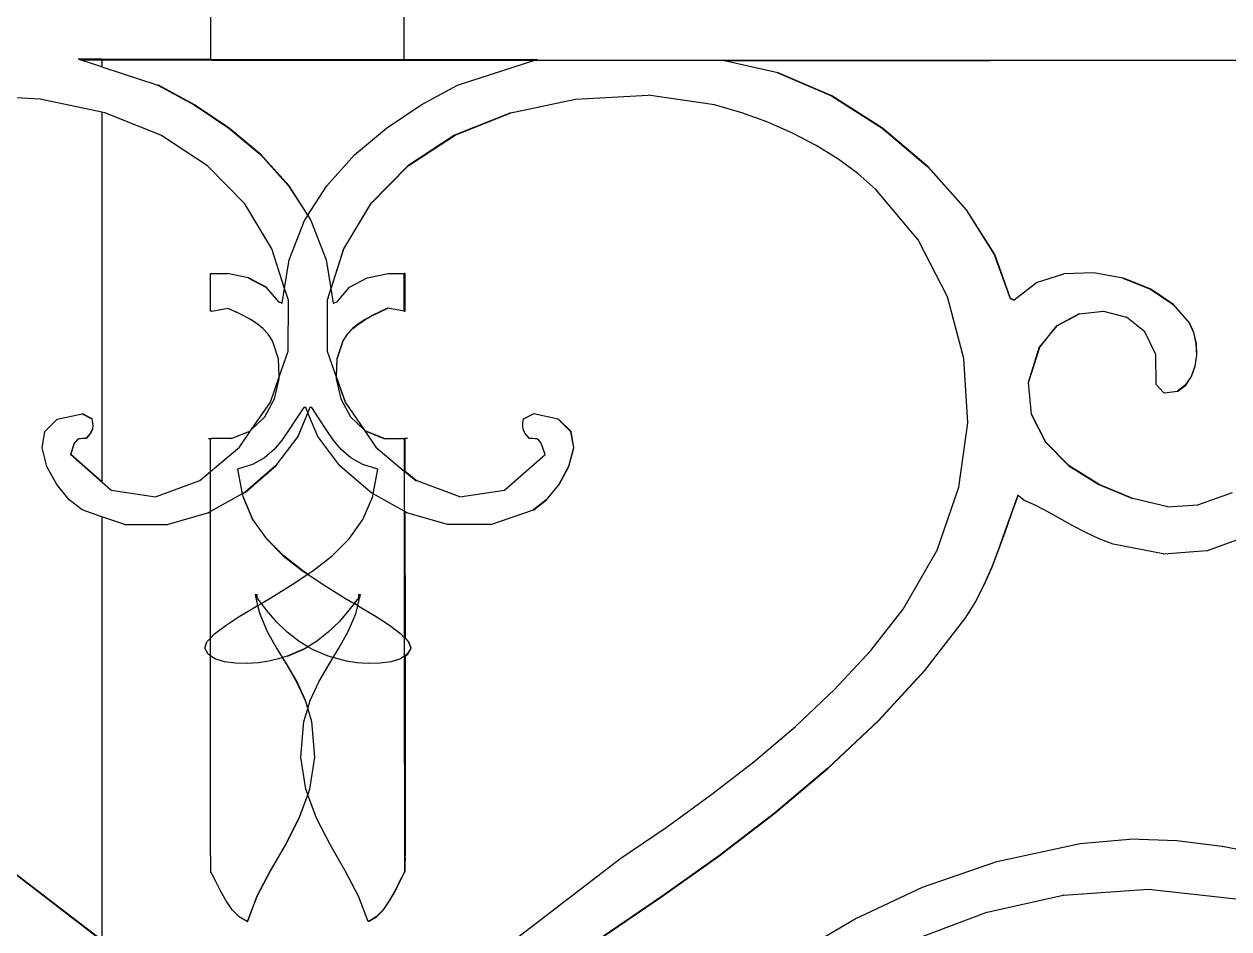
# Model space of a CAD drawing. Header units: inches. Extents: x -343 to 13887, y -13069 to -746.
# Drawn here: x 3470.52 to 3485.87, y -9101.17 to -9089.64 of the extents above; entities that cross this region are included whole.
import ezdxf

# ---------------------------------------------------------------- set-up
doc = ezdxf.new("R2010")
doc.units = ezdxf.units.IN
doc.header["$LTSCALE"] = 17
doc.header["$MEASUREMENT"] = 0
doc.layers.add('OUTLINE', color=1, linetype='Continuous', lineweight=25)

# ---------------------------------------------------------------- blocks, each defined once
blk = doc.blocks.new('fddd')
for p, q in [((-426.08, -3264.215), (-426.08, -3265.049)), ((-423.612, -3265.049), (-423.612, -3264.215)), ((-427.761, -3265.045), (-427.766, -3265.045)), ((-427.734, -3265.055), (-427.761, -3265.045)), ((-427.464, -3265.045), (-427.761, -3265.045)), ((-427.729, -3265.055), (-427.734, -3265.055)), ((-427.464, -3265.142), (-427.729, -3265.055)), ((-427.464, -3265.055), (-427.729, -3265.055)), ((-427.464, -3265.045), (-427.464, -3265.055)), ((-426.08, -3265.049), (-427.464, -3265.045)), ((-427.464, -3265.055), (-427.464, -3265.142)), ((-426.08, -3265.055), (-427.464, -3265.055)), ((-426.08, -3265.049), (-426.08, -3265.055)), ((-424.839, -3265.052), (-426.08, -3265.049)), ((-426.065, -3265.055), (-426.08, -3265.055)), ((-426.065, -3265.055), (-424.839, -3265.052)), ((-426.065, -3265.055), (-423.612, -3265.055)), ((-423.612, -3265.049), (-424.839, -3265.052)), ((-423.612, -3265.055), (-424.839, -3265.052)), ((-423.612, -3265.049), (-423.598, -3265.049)), ((-423.612, -3265.055), (-423.612, -3265.049)), ((-423.612, -3265.055), (-423.598, -3265.055)), ((-423.598, -3265.049), (-421.917, -3265.045)), ((-423.598, -3265.049), (-423.598, -3265.055)), ((-423.598, -3265.055), (-421.949, -3265.055)), ((-422.933, -3265.376), (-421.949, -3265.055)), ((-421.949, -3265.055), (-421.917, -3265.045)), ((-421.949, -3265.055), (-409.847, -3265.055)), ((-419.531, -3265.065), (-419.536, -3265.065)), ((-419.531, -3265.065), (-409.847, -3265.055)), ((-418.85, -3265.217), (-419.531, -3265.065)), ((-427.464, -3265.142), (-426.749, -3265.376)), ((-418.85, -3265.217), (-418.846, -3265.217)), ((-418.85, -3265.217), (-418.168, -3265.513)), ((-418.163, -3265.513), (-418.846, -3265.217)), ((-426.749, -3265.376), (-426.288, -3265.627)), ((-426.744, -3265.376), (-426.749, -3265.376)), ((-426.283, -3265.627), (-426.744, -3265.376)), ((-423.394, -3265.627), (-422.933, -3265.376)), ((-428.251, -3265.555), (-429.179, -3265.501)), ((-427.464, -3265.721), (-428.251, -3265.555)), ((-422.251, -3265.729), (-421.431, -3265.555)), ((-421.427, -3265.555), (-421.431, -3265.555)), ((-421.427, -3265.555), (-420.503, -3265.501)), ((-419.66, -3265.625), (-420.503, -3265.501)), ((-418.168, -3265.513), (-418.163, -3265.513)), ((-418.168, -3265.513), (-417.521, -3265.924)), ((-417.516, -3265.924), (-418.163, -3265.513)), ((-427.464, -3265.721), (-427.464, -3270.432)), ((-427.427, -3265.729), (-427.464, -3265.721)), ((-426.714, -3266.014), (-427.427, -3265.729)), ((-426.288, -3265.627), (-425.845, -3265.922)), ((-426.283, -3265.627), (-426.288, -3265.627)), ((-425.84, -3265.922), (-426.283, -3265.627)), ((-423.837, -3265.922), (-423.394, -3265.627)), ((-422.255, -3265.729), (-422.969, -3266.014)), ((-422.964, -3266.014), (-422.251, -3265.729)), ((-422.255, -3265.729), (-422.251, -3265.729)), ((-419.311, -3265.727), (-419.66, -3265.625)), ((-418.978, -3265.847), (-419.311, -3265.727)), ((-418.662, -3265.986), (-418.978, -3265.847)), ((-426.117, -3266.404), (-426.714, -3266.014)), ((-425.845, -3265.922), (-425.438, -3266.265)), ((-425.84, -3265.922), (-425.845, -3265.922)), ((-425.433, -3266.265), (-425.84, -3265.922)), ((-424.245, -3266.265), (-423.837, -3265.922)), ((-422.969, -3266.014), (-423.566, -3266.404)), ((-423.561, -3266.404), (-422.964, -3266.014)), ((-422.969, -3266.014), (-422.964, -3266.014)), ((-418.364, -3266.143), (-418.662, -3265.986)), ((-417.521, -3265.924), (-417.516, -3265.924)), ((-417.521, -3265.924), (-416.938, -3266.417)), ((-416.934, -3266.417), (-417.516, -3265.924)), ((-418.088, -3266.315), (-418.364, -3266.143)), ((-425.438, -3266.265), (-425.084, -3266.657)), ((-425.433, -3266.265), (-425.438, -3266.265)), ((-425.079, -3266.657), (-425.433, -3266.265)), ((-424.599, -3266.657), (-424.245, -3266.265)), ((-417.833, -3266.502), (-418.088, -3266.315)), ((-425.642, -3266.889), (-426.117, -3266.404)), ((-423.566, -3266.404), (-424.04, -3266.889)), ((-424.035, -3266.889), (-423.561, -3266.404)), ((-423.566, -3266.404), (-423.561, -3266.404)), ((-416.938, -3266.417), (-416.452, -3266.964)), ((-416.938, -3266.417), (-416.934, -3266.417)), ((-416.447, -3266.964), (-416.934, -3266.417)), ((-417.602, -3266.704), (-417.833, -3266.502)), ((-425.079, -3266.657), (-425.084, -3266.657)), ((-425.084, -3266.657), (-424.841, -3267.037)), ((-424.839, -3267.033), (-425.079, -3266.657)), ((-424.839, -3267.033), (-424.599, -3266.657)), ((-417.064, -3267.346), (-417.602, -3266.704)), ((-425.297, -3267.461), (-425.642, -3266.889)), ((-424.04, -3266.889), (-424.385, -3267.461)), ((-424.38, -3267.461), (-424.035, -3266.889)), ((-424.04, -3266.889), (-424.035, -3266.889)), ((-425.077, -3267.6), (-424.882, -3267.101)), ((-424.882, -3267.101), (-424.841, -3267.037)), ((-424.841, -3267.037), (-424.839, -3267.033)), ((-424.841, -3267.037), (-424.8, -3267.101)), ((-424.8, -3267.101), (-424.606, -3267.6)), ((-416.452, -3266.964), (-416.093, -3267.533)), ((-416.452, -3266.964), (-416.447, -3266.964)), ((-416.088, -3267.533), (-416.447, -3266.964)), ((-416.69, -3268.073), (-417.064, -3267.346)), ((-425.135, -3267.967), (-425.297, -3267.461)), ((-424.385, -3267.461), (-424.544, -3267.957)), ((-424.543, -3267.967), (-424.38, -3267.461)), ((-424.385, -3267.461), (-424.38, -3267.461)), ((-416.093, -3267.533), (-416.088, -3267.533)), ((-416.093, -3267.533), (-415.891, -3268.093)), ((-415.886, -3268.093), (-416.088, -3267.533)), ((-425.135, -3267.967), (-425.077, -3267.6)), ((-424.606, -3267.6), (-424.547, -3267.967)), ((-426.08, -3267.774), (-426.065, -3267.774)), ((-426.08, -3268.257), (-426.08, -3267.774)), ((-426.065, -3267.774), (-425.867, -3267.777)), ((-425.867, -3267.777), (-425.862, -3267.777)), ((-425.599, -3267.832), (-425.862, -3267.777)), ((-425.599, -3267.832), (-425.595, -3267.832)), ((-425.599, -3267.832), (-425.375, -3267.949)), ((-425.37, -3267.949), (-425.595, -3267.832)), ((-424.308, -3267.949), (-424.083, -3267.832)), ((-424.083, -3267.832), (-423.815, -3267.777)), ((-423.815, -3267.777), (-423.613, -3267.774)), ((-423.598, -3267.774), (-423.613, -3267.774)), ((-423.612, -3268.255), (-423.613, -3267.774)), ((-423.598, -3268.257), (-423.598, -3267.774)), ((-415.554, -3267.891), (-415.208, -3267.78)), ((-414.826, -3267.767), (-415.208, -3267.78)), ((-414.453, -3267.837), (-414.826, -3267.767)), ((-414.453, -3267.837), (-414.448, -3267.837)), ((-414.453, -3267.837), (-414.104, -3267.976)), ((-414.099, -3267.976), (-414.448, -3267.837)), ((-425.375, -3267.949), (-425.37, -3267.949)), ((-425.375, -3267.949), (-425.215, -3268.135)), ((-425.21, -3268.135), (-425.37, -3267.949)), ((-425.165, -3268.154), (-425.135, -3267.967)), ((-425.088, -3268.114), (-425.135, -3267.967)), ((-424.547, -3267.967), (-424.595, -3268.114)), ((-424.544, -3267.957), (-424.547, -3267.967)), ((-424.547, -3267.967), (-424.517, -3268.155)), ((-424.543, -3267.967), (-424.544, -3267.957)), ((-424.513, -3268.154), (-424.543, -3267.967)), ((-424.468, -3268.135), (-424.308, -3267.949)), ((-415.84, -3268.113), (-415.554, -3267.891)), ((-414.104, -3267.976), (-414.099, -3267.976)), ((-414.104, -3267.976), (-413.813, -3268.17)), ((-413.808, -3268.17), (-414.099, -3267.976)), ((-425.215, -3268.135), (-425.21, -3268.135)), ((-425.215, -3268.135), (-425.165, -3268.155)), ((-425.165, -3268.154), (-425.21, -3268.135)), ((-425.165, -3268.155), (-425.165, -3268.154)), ((-425.09, -3268.765), (-425.088, -3268.114)), ((-424.595, -3268.114), (-424.592, -3268.765)), ((-424.517, -3268.155), (-424.513, -3268.154)), ((-424.513, -3268.154), (-424.468, -3268.135)), ((-416.48, -3268.859), (-416.69, -3268.073)), ((-415.891, -3268.093), (-415.841, -3268.114)), ((-415.891, -3268.093), (-415.886, -3268.093)), ((-415.84, -3268.113), (-415.886, -3268.093)), ((-415.841, -3268.114), (-415.84, -3268.113)), ((-413.813, -3268.17), (-413.808, -3268.17)), ((-413.813, -3268.17), (-413.609, -3268.404)), ((-413.605, -3268.404), (-413.808, -3268.17)), ((-426.065, -3268.255), (-426.08, -3268.257)), ((-426.065, -3268.255), (-425.859, -3268.218)), ((-425.859, -3268.218), (-425.759, -3268.265)), ((-425.662, -3268.312), (-425.759, -3268.265)), ((-425.571, -3268.362), (-425.662, -3268.312)), ((-424.02, -3268.312), (-424.111, -3268.362)), ((-424.107, -3268.362), (-424.016, -3268.312)), ((-423.924, -3268.265), (-424.02, -3268.312)), ((-424.016, -3268.312), (-424.02, -3268.312)), ((-424.016, -3268.312), (-423.919, -3268.265)), ((-423.823, -3268.218), (-423.924, -3268.265)), ((-423.919, -3268.265), (-423.924, -3268.265)), ((-423.919, -3268.265), (-423.82, -3268.218)), ((-423.82, -3268.218), (-423.823, -3268.218)), ((-423.612, -3268.255), (-423.82, -3268.218)), ((-423.612, -3268.255), (-423.598, -3268.257)), ((-415.013, -3268.289), (-415.298, -3268.441)), ((-415.294, -3268.441), (-415.008, -3268.289)), ((-415.013, -3268.289), (-415.008, -3268.289)), ((-415.008, -3268.289), (-414.703, -3268.254)), ((-414.703, -3268.254), (-414.41, -3268.332)), ((-414.173, -3268.518), (-414.41, -3268.332)), ((-425.487, -3268.416), (-425.571, -3268.362)), ((-425.411, -3268.477), (-425.487, -3268.416)), ((-425.344, -3268.549), (-425.411, -3268.477)), ((-424.272, -3268.477), (-424.338, -3268.549)), ((-424.333, -3268.549), (-424.267, -3268.477)), ((-424.196, -3268.416), (-424.272, -3268.477)), ((-424.267, -3268.477), (-424.272, -3268.477)), ((-424.267, -3268.477), (-424.191, -3268.416)), ((-424.111, -3268.362), (-424.196, -3268.416)), ((-424.191, -3268.416), (-424.196, -3268.416)), ((-424.191, -3268.416), (-424.107, -3268.362)), ((-424.107, -3268.362), (-424.111, -3268.362)), ((-415.298, -3268.441), (-415.519, -3268.715)), ((-415.514, -3268.715), (-415.294, -3268.441)), ((-415.298, -3268.441), (-415.294, -3268.441)), ((-413.609, -3268.404), (-413.605, -3268.404)), ((-413.609, -3268.404), (-413.553, -3268.529)), ((-413.549, -3268.529), (-413.605, -3268.404)), ((-425.289, -3268.632), (-425.344, -3268.549)), ((-425.212, -3268.862), (-425.289, -3268.632)), ((-424.393, -3268.632), (-424.471, -3268.862)), ((-424.466, -3268.862), (-424.389, -3268.632)), ((-424.338, -3268.549), (-424.393, -3268.632)), ((-424.389, -3268.632), (-424.393, -3268.632)), ((-424.389, -3268.632), (-424.333, -3268.549)), ((-424.333, -3268.549), (-424.338, -3268.549)), ((-414.033, -3268.806), (-414.173, -3268.518)), ((-413.553, -3268.529), (-413.549, -3268.529)), ((-413.553, -3268.529), (-413.523, -3268.669)), ((-413.518, -3268.669), (-413.549, -3268.529)), ((-425.205, -3269.094), (-425.09, -3268.765)), ((-424.592, -3268.765), (-424.477, -3269.094)), ((-415.519, -3268.715), (-415.661, -3269.164)), ((-415.657, -3269.164), (-415.514, -3268.715)), ((-415.519, -3268.715), (-415.514, -3268.715)), ((-413.523, -3268.669), (-413.518, -3268.669)), ((-413.523, -3268.669), (-413.518, -3268.815)), ((-413.513, -3268.815), (-413.518, -3268.669)), ((-425.205, -3269.094), (-425.212, -3268.862)), ((-424.471, -3268.862), (-424.477, -3269.081)), ((-424.473, -3269.094), (-424.466, -3268.862)), ((-424.466, -3268.862), (-424.471, -3268.862)), ((-416.432, -3269.678), (-416.48, -3268.859)), ((-414.031, -3269.192), (-414.033, -3268.806)), ((-413.518, -3268.815), (-413.539, -3268.957)), ((-413.534, -3268.957), (-413.513, -3268.815)), ((-413.518, -3268.815), (-413.513, -3268.815)), ((-425.316, -3269.414), (-425.205, -3269.094)), ((-425.204, -3269.117), (-425.205, -3269.094)), ((-424.477, -3269.094), (-424.478, -3269.117)), ((-424.473, -3269.094), (-424.477, -3269.081)), ((-424.477, -3269.081), (-424.477, -3269.094)), ((-424.477, -3269.094), (-424.473, -3269.107)), ((-424.361, -3269.414), (-424.473, -3269.094)), ((-424.473, -3269.107), (-424.473, -3269.094)), ((-424.473, -3269.107), (-424.366, -3269.414)), ((-413.586, -3269.088), (-413.659, -3269.197)), ((-413.654, -3269.197), (-413.581, -3269.088)), ((-413.539, -3268.957), (-413.586, -3269.088)), ((-413.586, -3269.088), (-413.581, -3269.088)), ((-413.581, -3269.088), (-413.534, -3268.957)), ((-413.539, -3268.957), (-413.534, -3268.957)), ((-425.264, -3269.372), (-425.204, -3269.117)), ((-424.478, -3269.117), (-424.419, -3269.372)), ((-415.661, -3269.164), (-415.625, -3269.569)), ((-415.661, -3269.164), (-415.657, -3269.164)), ((-415.62, -3269.569), (-415.657, -3269.164)), ((-413.932, -3269.296), (-414.031, -3269.192)), ((-413.659, -3269.197), (-413.758, -3269.275)), ((-413.753, -3269.275), (-413.654, -3269.197)), ((-413.659, -3269.197), (-413.654, -3269.197)), ((-425.56, -3269.77), (-425.316, -3269.414)), ((-425.386, -3269.602), (-425.264, -3269.372)), ((-424.419, -3269.372), (-424.296, -3269.602)), ((-424.366, -3269.414), (-424.361, -3269.414)), ((-424.366, -3269.414), (-424.131, -3269.756)), ((-424.117, -3269.77), (-424.361, -3269.414)), ((-413.932, -3269.296), (-413.927, -3269.296)), ((-413.927, -3269.296), (-413.758, -3269.275)), ((-413.758, -3269.275), (-413.753, -3269.275)), ((-428.032, -3269.634), (-427.716, -3269.566)), ((-427.715, -3269.566), (-427.716, -3269.566)), ((-427.711, -3269.566), (-427.715, -3269.566)), ((-427.715, -3269.566), (-427.592, -3269.628)), ((-427.588, -3269.628), (-427.711, -3269.566)), ((-424.892, -3269.483), (-424.987, -3269.626)), ((-424.841, -3269.546), (-424.968, -3269.853)), ((-424.963, -3269.853), (-424.839, -3269.552)), ((-424.867, -3269.483), (-424.892, -3269.483)), ((-424.841, -3269.546), (-424.867, -3269.483)), ((-424.815, -3269.483), (-424.841, -3269.546)), ((-424.839, -3269.552), (-424.841, -3269.546)), ((-424.714, -3269.853), (-424.839, -3269.552)), ((-424.79, -3269.483), (-424.815, -3269.483)), ((-424.695, -3269.626), (-424.79, -3269.483)), ((-422.09, -3269.628), (-421.966, -3269.566)), ((-421.966, -3269.566), (-421.963, -3269.566)), ((-421.961, -3269.566), (-421.963, -3269.566)), ((-421.651, -3269.634), (-421.961, -3269.566)), ((-415.625, -3269.569), (-415.62, -3269.569)), ((-415.625, -3269.569), (-415.441, -3269.925)), ((-415.436, -3269.925), (-415.62, -3269.569)), ((-428.192, -3269.789), (-428.032, -3269.634)), ((-427.588, -3269.628), (-427.592, -3269.628)), ((-427.592, -3269.628), (-427.582, -3269.68)), ((-427.578, -3269.68), (-427.588, -3269.628)), ((-427.58, -3269.721), (-427.584, -3269.755)), ((-427.578, -3269.68), (-427.582, -3269.68)), ((-427.582, -3269.68), (-427.58, -3269.721)), ((-427.58, -3269.755), (-427.575, -3269.721)), ((-427.575, -3269.721), (-427.58, -3269.721)), ((-427.575, -3269.721), (-427.578, -3269.68)), ((-425.56, -3269.77), (-425.386, -3269.602)), ((-424.987, -3269.626), (-425.076, -3269.765)), ((-424.607, -3269.765), (-424.695, -3269.626)), ((-424.296, -3269.602), (-424.122, -3269.77)), ((-422.102, -3269.721), (-422.1, -3269.68)), ((-422.098, -3269.755), (-422.102, -3269.721)), ((-422.1, -3269.68), (-422.09, -3269.628)), ((-421.651, -3269.634), (-421.491, -3269.789)), ((-421.651, -3269.634), (-421.646, -3269.634)), ((-421.486, -3269.789), (-421.646, -3269.634)), ((-416.546, -3270.501), (-416.432, -3269.678)), ((-428.226, -3269.999), (-428.192, -3269.789)), ((-427.667, -3269.877), (-427.706, -3269.88)), ((-427.637, -3269.843), (-427.667, -3269.877)), ((-427.662, -3269.877), (-427.667, -3269.877)), ((-427.662, -3269.877), (-427.632, -3269.843)), ((-427.613, -3269.813), (-427.637, -3269.843)), ((-427.632, -3269.843), (-427.637, -3269.843)), ((-427.632, -3269.843), (-427.609, -3269.813)), ((-427.596, -3269.785), (-427.613, -3269.813)), ((-427.609, -3269.813), (-427.613, -3269.813)), ((-427.609, -3269.813), (-427.591, -3269.785)), ((-427.584, -3269.755), (-427.596, -3269.785)), ((-427.591, -3269.785), (-427.596, -3269.785)), ((-427.591, -3269.785), (-427.58, -3269.755)), ((-427.58, -3269.755), (-427.584, -3269.755)), ((-426.107, -3269.877), (-426.102, -3269.877)), ((-426.102, -3269.877), (-426.08, -3269.877)), ((-426.08, -3269.877), (-426.065, -3269.877)), ((-426.08, -3270.301), (-426.08, -3269.877)), ((-425.811, -3269.88), (-426.065, -3269.877)), ((-425.811, -3269.88), (-425.57, -3269.78)), ((-425.71, -3269.989), (-425.56, -3269.77)), ((-425.57, -3269.78), (-425.56, -3269.77)), ((-424.968, -3269.853), (-425.252, -3270.226)), ((-425.247, -3270.226), (-424.963, -3269.853)), ((-425.076, -3269.765), (-425.167, -3269.897)), ((-424.963, -3269.853), (-424.968, -3269.853)), ((-424.431, -3270.226), (-424.714, -3269.853)), ((-424.516, -3269.897), (-424.607, -3269.765)), ((-424.117, -3269.77), (-424.131, -3269.756)), ((-424.131, -3269.756), (-424.122, -3269.77)), ((-424.122, -3269.77), (-424.112, -3269.78)), ((-424.122, -3269.77), (-423.972, -3269.989)), ((-424.108, -3269.78), (-424.117, -3269.77)), ((-424.112, -3269.78), (-424.117, -3269.77)), ((-424.11, -3269.78), (-424.112, -3269.78)), ((-424.108, -3269.78), (-424.11, -3269.78)), ((-424.11, -3269.78), (-423.871, -3269.88)), ((-423.866, -3269.88), (-424.108, -3269.78)), ((-423.866, -3269.88), (-423.612, -3269.877)), ((-423.598, -3269.877), (-423.612, -3269.877)), ((-423.612, -3269.877), (-423.612, -3270.288)), ((-423.575, -3269.877), (-423.598, -3269.877)), ((-423.598, -3270.301), (-423.598, -3269.877)), ((-423.57, -3269.877), (-423.575, -3269.877)), ((-422.087, -3269.785), (-422.098, -3269.755)), ((-422.069, -3269.813), (-422.087, -3269.785)), ((-422.045, -3269.843), (-422.069, -3269.813)), ((-422.016, -3269.877), (-422.045, -3269.843)), ((-421.971, -3269.88), (-422.016, -3269.877)), ((-421.491, -3269.789), (-421.456, -3269.999)), ((-421.491, -3269.789), (-421.486, -3269.789)), ((-421.451, -3269.999), (-421.486, -3269.789)), ((-428.166, -3270.235), (-428.226, -3269.999)), ((-427.815, -3269.939), (-427.865, -3270.084)), ((-427.86, -3270.084), (-427.811, -3269.939)), ((-427.797, -3269.915), (-427.815, -3269.939)), ((-427.811, -3269.939), (-427.815, -3269.939)), ((-427.811, -3269.939), (-427.792, -3269.915)), ((-427.784, -3269.9), (-427.797, -3269.915)), ((-427.792, -3269.915), (-427.797, -3269.915)), ((-427.792, -3269.915), (-427.78, -3269.9)), ((-427.774, -3269.89), (-427.784, -3269.9)), ((-427.78, -3269.9), (-427.784, -3269.9)), ((-427.78, -3269.9), (-427.769, -3269.89)), ((-427.769, -3269.89), (-427.774, -3269.89)), ((-427.76, -3269.885), (-427.769, -3269.89)), ((-427.756, -3269.885), (-427.76, -3269.885)), ((-427.741, -3269.882), (-427.756, -3269.885)), ((-427.736, -3269.882), (-427.741, -3269.882)), ((-427.711, -3269.88), (-427.736, -3269.882)), ((-427.706, -3269.88), (-427.711, -3269.88)), ((-426.08, -3270.301), (-425.71, -3269.989)), ((-425.269, -3270.018), (-425.392, -3270.123)), ((-425.167, -3269.897), (-425.269, -3270.018)), ((-424.413, -3270.018), (-424.516, -3269.897)), ((-424.29, -3270.123), (-424.413, -3270.018)), ((-423.972, -3269.989), (-423.612, -3270.293)), ((-423.871, -3269.88), (-423.866, -3269.88)), ((-421.941, -3269.882), (-421.971, -3269.88)), ((-421.922, -3269.885), (-421.941, -3269.882)), ((-421.909, -3269.89), (-421.922, -3269.885)), ((-421.898, -3269.9), (-421.909, -3269.89)), ((-421.885, -3269.915), (-421.898, -3269.9)), ((-421.867, -3269.939), (-421.885, -3269.915)), ((-421.817, -3270.084), (-421.867, -3269.939)), ((-421.456, -3269.999), (-421.517, -3270.235)), ((-421.512, -3270.235), (-421.451, -3269.999)), ((-421.456, -3269.999), (-421.451, -3269.999)), ((-415.441, -3269.925), (-415.143, -3270.226)), ((-415.441, -3269.925), (-415.436, -3269.925)), ((-415.138, -3270.226), (-415.436, -3269.925)), ((-427.865, -3270.084), (-427.349, -3270.537)), ((-427.86, -3270.084), (-427.865, -3270.084)), ((-427.464, -3270.432), (-427.86, -3270.084)), ((-425.392, -3270.123), (-425.545, -3270.208)), ((-424.138, -3270.208), (-424.29, -3270.123)), ((-422.333, -3270.537), (-421.817, -3270.084)), ((-428.04, -3270.466), (-428.166, -3270.235)), ((-426.217, -3270.416), (-426.08, -3270.301)), ((-426.08, -3270.811), (-426.08, -3270.301)), ((-425.545, -3270.208), (-425.735, -3270.271)), ((-425.735, -3270.271), (-425.676, -3270.583)), ((-425.252, -3270.226), (-425.639, -3270.563)), ((-425.635, -3270.563), (-425.247, -3270.226)), ((-425.247, -3270.226), (-425.252, -3270.226)), ((-424.043, -3270.563), (-424.431, -3270.226)), ((-423.947, -3270.271), (-424.138, -3270.208)), ((-424.006, -3270.583), (-423.947, -3270.271)), ((-423.598, -3270.301), (-423.612, -3270.288)), ((-423.612, -3270.288), (-423.612, -3270.293)), ((-423.612, -3270.293), (-423.598, -3270.305)), ((-423.612, -3270.293), (-423.612, -3270.805)), ((-423.461, -3270.416), (-423.598, -3270.301)), ((-423.598, -3270.305), (-423.598, -3270.301)), ((-423.598, -3270.305), (-423.465, -3270.416)), ((-421.517, -3270.235), (-421.642, -3270.466)), ((-421.637, -3270.466), (-421.512, -3270.235)), ((-421.517, -3270.235), (-421.512, -3270.235)), ((-415.143, -3270.226), (-414.762, -3270.467)), ((-415.143, -3270.226), (-415.138, -3270.226)), ((-414.757, -3270.467), (-415.138, -3270.226)), ((-427.881, -3270.66), (-428.04, -3270.466)), ((-427.345, -3270.537), (-427.464, -3270.432)), ((-426.782, -3270.623), (-426.217, -3270.416)), ((-423.465, -3270.416), (-423.461, -3270.416)), ((-422.901, -3270.623), (-423.461, -3270.416)), ((-421.642, -3270.466), (-421.802, -3270.66)), ((-421.797, -3270.66), (-421.637, -3270.466)), ((-421.642, -3270.466), (-421.637, -3270.466)), ((-414.762, -3270.467), (-414.757, -3270.467)), ((-414.762, -3270.467), (-414.331, -3270.643)), ((-414.326, -3270.643), (-414.757, -3270.467)), ((-427.345, -3270.537), (-427.349, -3270.537)), ((-427.345, -3270.537), (-426.782, -3270.623)), ((-425.676, -3270.583), (-426.08, -3270.811)), ((-425.672, -3270.581), (-425.676, -3270.583)), ((-425.676, -3270.586), (-425.671, -3270.583)), ((-425.676, -3270.583), (-425.676, -3270.586)), ((-425.676, -3270.586), (-425.67, -3270.616)), ((-425.639, -3270.563), (-425.672, -3270.581)), ((-425.671, -3270.583), (-425.672, -3270.581)), ((-425.671, -3270.583), (-425.635, -3270.563)), ((-425.665, -3270.616), (-425.671, -3270.583)), ((-425.67, -3270.616), (-425.665, -3270.616)), ((-425.67, -3270.616), (-425.544, -3270.909)), ((-425.539, -3270.909), (-425.665, -3270.616)), ((-425.635, -3270.563), (-425.639, -3270.563)), ((-424.139, -3270.909), (-424.013, -3270.616)), ((-424.006, -3270.583), (-424.043, -3270.563)), ((-424.013, -3270.616), (-424.006, -3270.583)), ((-423.612, -3270.805), (-424.006, -3270.583)), ((-422.901, -3270.623), (-422.333, -3270.537)), ((-416.82, -3271.302), (-416.546, -3270.501)), ((-415.792, -3270.603), (-415.879, -3270.84)), ((-415.874, -3270.84), (-415.788, -3270.606)), ((-415.788, -3270.606), (-415.792, -3270.603)), ((-415.717, -3270.665), (-415.788, -3270.606)), ((-414.331, -3270.643), (-414.326, -3270.643)), ((-413.882, -3270.748), (-414.326, -3270.643)), ((-413.498, -3270.722), (-413.056, -3270.567)), ((-427.716, -3270.789), (-427.881, -3270.66)), ((-427.464, -3270.876), (-427.716, -3270.789)), ((-422.508, -3270.976), (-421.966, -3270.789)), ((-421.802, -3270.66), (-421.966, -3270.789)), ((-421.966, -3270.789), (-421.961, -3270.789)), ((-421.961, -3270.789), (-421.797, -3270.66)), ((-421.802, -3270.66), (-421.797, -3270.66)), ((-415.557, -3270.737), (-415.717, -3270.665)), ((-415.401, -3270.819), (-415.557, -3270.737)), ((-413.882, -3270.748), (-413.498, -3270.722)), ((-427.464, -3270.876), (-427.464, -3276.271)), ((-427.17, -3270.976), (-427.464, -3270.876)), ((-426.106, -3270.825), (-426.62, -3270.976)), ((-426.08, -3270.811), (-426.106, -3270.825)), ((-426.101, -3270.825), (-426.106, -3270.825)), ((-426.101, -3270.825), (-426.08, -3270.813)), ((-426.08, -3270.813), (-426.08, -3270.811)), ((-426.08, -3272.424), (-426.08, -3270.813)), ((-425.544, -3270.909), (-425.368, -3271.158)), ((-425.544, -3270.909), (-425.539, -3270.909)), ((-425.363, -3271.158), (-425.539, -3270.909)), ((-424.315, -3271.158), (-424.139, -3270.909)), ((-423.598, -3270.813), (-423.612, -3270.805)), ((-423.612, -3270.805), (-423.612, -3272.409)), ((-423.597, -3272.424), (-423.598, -3270.813)), ((-423.577, -3270.825), (-423.598, -3270.813)), ((-423.058, -3270.976), (-423.577, -3270.825)), ((-415.879, -3270.84), (-415.961, -3271.074)), ((-415.956, -3271.074), (-415.874, -3270.84)), ((-415.879, -3270.84), (-415.874, -3270.84)), ((-415.09, -3270.993), (-415.401, -3270.819)), ((-427.17, -3270.976), (-426.62, -3270.976)), ((-422.508, -3270.976), (-423.058, -3270.976)), ((-415.961, -3271.074), (-416.043, -3271.303)), ((-416.038, -3271.303), (-415.956, -3271.074)), ((-415.961, -3271.074), (-415.956, -3271.074)), ((-414.928, -3271.078), (-415.09, -3270.993)), ((-414.758, -3271.157), (-414.928, -3271.078)), ((-425.368, -3271.158), (-425.363, -3271.158)), ((-425.368, -3271.158), (-425.152, -3271.373)), ((-425.147, -3271.373), (-425.363, -3271.158)), ((-424.53, -3271.373), (-424.315, -3271.158)), ((-414.577, -3271.225), (-414.758, -3271.157)), ((-413.939, -3271.349), (-414.577, -3271.225)), ((-413.378, -3271.304), (-412.895, -3271.13)), ((-425.152, -3271.373), (-425.147, -3271.373)), ((-425.152, -3271.373), (-424.907, -3271.564)), ((-424.902, -3271.564), (-425.147, -3271.373)), ((-424.775, -3271.564), (-424.53, -3271.373)), ((-417.255, -3272.054), (-416.82, -3271.302)), ((-416.043, -3271.303), (-416.129, -3271.527)), ((-416.125, -3271.527), (-416.038, -3271.303)), ((-416.043, -3271.303), (-416.038, -3271.303)), ((-413.939, -3271.349), (-413.936, -3271.349)), ((-413.936, -3271.349), (-413.934, -3271.349)), ((-413.934, -3271.349), (-413.383, -3271.304)), ((-413.383, -3271.304), (-413.378, -3271.304)), ((-424.907, -3271.564), (-424.902, -3271.564)), ((-424.907, -3271.564), (-424.841, -3271.608)), ((-424.839, -3271.606), (-424.902, -3271.564)), ((-424.839, -3271.606), (-424.775, -3271.564)), ((-416.129, -3271.527), (-416.225, -3271.745)), ((-416.22, -3271.745), (-416.125, -3271.527)), ((-416.129, -3271.527), (-416.125, -3271.527)), ((-425.039, -3271.739), (-424.841, -3271.608)), ((-424.841, -3271.608), (-424.839, -3271.606)), ((-424.841, -3271.608), (-424.643, -3271.739)), ((-425.512, -3271.868), (-425.507, -3271.868)), ((-425.512, -3271.868), (-425.479, -3272.008)), ((-425.475, -3272.005), (-425.507, -3271.868)), ((-425.507, -3271.868), (-425.487, -3271.868)), ((-425.487, -3271.909), (-425.487, -3271.868)), ((-425.311, -3271.909), (-425.039, -3271.739)), ((-424.643, -3271.739), (-424.371, -3271.909)), ((-424.203, -3272.005), (-424.17, -3271.868)), ((-424.195, -3271.868), (-424.195, -3271.909)), ((-424.19, -3271.868), (-424.195, -3271.868)), ((-424.19, -3271.909), (-424.19, -3271.868)), ((-424.19, -3271.868), (-424.17, -3271.868)), ((-416.225, -3271.745), (-416.334, -3271.955)), ((-416.329, -3271.955), (-416.22, -3271.745)), ((-416.225, -3271.745), (-416.22, -3271.745)), ((-425.548, -3272.048), (-425.479, -3272.008)), ((-425.432, -3271.981), (-425.487, -3271.909)), ((-425.479, -3272.008), (-425.475, -3272.005)), ((-425.479, -3272.008), (-425.453, -3272.115)), ((-425.475, -3272.005), (-425.432, -3271.981)), ((-425.432, -3271.981), (-425.405, -3271.965)), ((-425.366, -3272.067), (-425.432, -3271.981)), ((-425.405, -3271.965), (-425.311, -3271.909)), ((-424.371, -3271.909), (-424.277, -3271.965)), ((-424.25, -3271.981), (-424.316, -3272.067)), ((-424.277, -3271.965), (-424.25, -3271.981)), ((-424.248, -3271.979), (-424.25, -3271.981)), ((-424.25, -3271.981), (-424.247, -3271.982)), ((-424.195, -3271.909), (-424.248, -3271.979)), ((-424.245, -3271.981), (-424.248, -3271.979)), ((-424.247, -3271.982), (-424.245, -3271.981)), ((-424.247, -3271.982), (-424.204, -3272.008)), ((-424.245, -3271.981), (-424.19, -3271.909)), ((-424.203, -3272.005), (-424.245, -3271.981)), ((-424.229, -3272.115), (-424.204, -3272.008)), ((-424.204, -3272.008), (-424.203, -3272.005)), ((-424.204, -3272.008), (-424.135, -3272.048)), ((-424.19, -3271.909), (-424.195, -3271.909)), ((-416.334, -3271.955), (-416.461, -3272.158)), ((-416.456, -3272.158), (-416.329, -3271.955)), ((-416.334, -3271.955), (-416.329, -3271.955)), ((-425.882, -3272.259), (-425.715, -3272.149)), ((-425.715, -3272.149), (-425.548, -3272.048)), ((-425.453, -3272.115), (-425.357, -3272.34)), ((-425.24, -3272.214), (-425.366, -3272.067)), ((-424.316, -3272.067), (-424.442, -3272.214)), ((-424.325, -3272.34), (-424.229, -3272.115)), ((-424.135, -3272.048), (-423.968, -3272.149)), ((-423.968, -3272.149), (-423.8, -3272.259)), ((-417.668, -3272.581), (-417.255, -3272.054)), ((-416.461, -3272.158), (-416.984, -3272.837)), ((-416.98, -3272.837), (-416.456, -3272.158)), ((-416.461, -3272.158), (-416.456, -3272.158)), ((-426.027, -3272.369), (-425.882, -3272.259)), ((-425.104, -3272.348), (-425.24, -3272.214)), ((-424.442, -3272.214), (-424.579, -3272.348)), ((-423.8, -3272.259), (-423.656, -3272.369)), ((-426.154, -3272.552), (-426.125, -3272.47)), ((-426.125, -3272.47), (-426.08, -3272.424)), ((-426.08, -3272.424), (-426.027, -3272.369)), ((-426.08, -3272.648), (-426.08, -3272.424)), ((-425.357, -3272.34), (-425.238, -3272.552)), ((-424.952, -3272.467), (-425.104, -3272.348)), ((-424.841, -3272.532), (-424.952, -3272.467)), ((-424.731, -3272.467), (-424.841, -3272.532)), ((-424.579, -3272.348), (-424.731, -3272.467)), ((-424.444, -3272.552), (-424.325, -3272.34)), ((-423.656, -3272.369), (-423.611, -3272.414)), ((-423.597, -3272.424), (-423.612, -3272.409)), ((-423.612, -3272.409), (-423.611, -3272.414)), ((-423.611, -3272.414), (-423.597, -3272.429)), ((-423.611, -3272.414), (-423.611, -3272.654)), ((-423.552, -3272.47), (-423.597, -3272.424)), ((-423.597, -3272.429), (-423.597, -3272.424)), ((-423.597, -3272.429), (-423.557, -3272.47)), ((-423.557, -3272.47), (-423.552, -3272.47)), ((-423.557, -3272.47), (-423.528, -3272.552)), ((-423.524, -3272.552), (-423.552, -3272.47)), ((-426.111, -3272.629), (-426.154, -3272.552)), ((-426.08, -3272.648), (-426.111, -3272.629)), ((-425.238, -3272.552), (-425.164, -3272.672)), ((-424.904, -3272.569), (-425.104, -3272.654)), ((-425.099, -3272.654), (-424.899, -3272.569)), ((-424.841, -3272.532), (-424.904, -3272.569)), ((-424.899, -3272.569), (-424.904, -3272.569)), ((-424.899, -3272.569), (-424.839, -3272.534)), ((-424.839, -3272.534), (-424.841, -3272.532)), ((-424.779, -3272.569), (-424.839, -3272.534)), ((-424.579, -3272.654), (-424.779, -3272.569)), ((-424.518, -3272.67), (-424.444, -3272.552)), ((-423.572, -3272.629), (-423.597, -3272.645)), ((-423.597, -3272.648), (-423.567, -3272.629)), ((-423.528, -3272.552), (-423.572, -3272.629)), ((-423.572, -3272.629), (-423.567, -3272.629)), ((-423.567, -3272.629), (-423.524, -3272.552)), ((-423.528, -3272.552), (-423.524, -3272.552)), ((-418.128, -3273.079), (-417.668, -3272.581)), ((-426.081, -3275.194), (-426.08, -3272.648)), ((-426.023, -3272.685), (-426.08, -3272.648)), ((-425.903, -3272.723), (-426.023, -3272.685)), ((-425.763, -3272.743), (-425.903, -3272.723)), ((-425.613, -3272.747), (-425.763, -3272.743)), ((-425.467, -3272.738), (-425.613, -3272.747)), ((-425.336, -3272.718), (-425.467, -3272.738)), ((-425.164, -3272.672), (-425.336, -3272.718)), ((-425.164, -3272.672), (-425.161, -3272.669)), ((-425.164, -3272.672), (-425.108, -3272.762)), ((-425.104, -3272.654), (-425.161, -3272.669)), ((-425.104, -3272.762), (-425.161, -3272.669)), ((-425.108, -3272.762), (-425.104, -3272.762)), ((-425.108, -3272.762), (-424.982, -3272.98)), ((-425.099, -3272.654), (-425.104, -3272.654)), ((-424.977, -3272.98), (-425.104, -3272.762)), ((-424.7, -3272.98), (-424.574, -3272.762)), ((-424.518, -3272.67), (-424.579, -3272.654)), ((-424.574, -3272.762), (-424.518, -3272.67)), ((-424.347, -3272.718), (-424.518, -3272.67)), ((-424.215, -3272.738), (-424.347, -3272.718)), ((-424.069, -3272.747), (-424.215, -3272.738)), ((-423.92, -3272.743), (-424.069, -3272.747)), ((-423.779, -3272.723), (-423.92, -3272.743)), ((-423.659, -3272.685), (-423.779, -3272.723)), ((-423.611, -3272.654), (-423.659, -3272.685)), ((-423.612, -3272.658), (-423.597, -3272.648)), ((-423.611, -3272.654), (-423.612, -3272.658)), ((-423.612, -3272.658), (-423.61, -3275.389)), ((-423.597, -3272.645), (-423.611, -3272.654)), ((-423.597, -3272.648), (-423.597, -3272.645)), ((-423.596, -3275.194), (-423.597, -3272.648)), ((-416.984, -3272.837), (-417.572, -3273.477)), ((-417.567, -3273.477), (-416.98, -3272.837)), ((-416.984, -3272.837), (-416.98, -3272.837)), ((-424.982, -3272.98), (-424.977, -3272.98)), ((-424.982, -3272.98), (-424.872, -3273.218)), ((-424.868, -3273.218), (-424.977, -3272.98)), ((-424.81, -3273.218), (-424.7, -3272.98)), ((-418.626, -3273.551), (-418.128, -3273.079)), ((-424.872, -3273.218), (-424.868, -3273.218)), ((-424.872, -3273.218), (-424.841, -3273.323)), ((-424.839, -3273.315), (-424.868, -3273.218)), ((-424.839, -3273.315), (-424.81, -3273.218)), ((-424.889, -3273.485), (-424.841, -3273.323)), ((-424.841, -3273.323), (-424.839, -3273.315)), ((-424.841, -3273.323), (-424.793, -3273.485)), ((-424.929, -3273.941), (-424.889, -3273.485)), ((-424.793, -3273.485), (-424.753, -3273.941)), ((-419.155, -3273.999), (-418.626, -3273.551)), ((-417.572, -3273.477), (-418.213, -3274.082)), ((-418.208, -3274.082), (-417.567, -3273.477)), ((-417.572, -3273.477), (-417.567, -3273.477)), ((-424.866, -3274.349), (-424.929, -3273.941)), ((-424.753, -3273.941), (-424.817, -3274.349)), ((-419.707, -3274.426), (-419.155, -3273.999)), ((-418.213, -3274.082), (-418.895, -3274.655)), ((-418.89, -3274.655), (-418.208, -3274.082)), ((-418.213, -3274.082), (-418.208, -3274.082)), ((-424.841, -3274.415), (-424.953, -3274.719)), ((-424.948, -3274.719), (-424.839, -3274.422)), ((-424.841, -3274.415), (-424.866, -3274.349)), ((-424.817, -3274.349), (-424.841, -3274.415)), ((-424.839, -3274.422), (-424.841, -3274.415)), ((-424.73, -3274.719), (-424.839, -3274.422)), ((-420.275, -3274.835), (-419.707, -3274.426)), ((-424.953, -3274.719), (-425.13, -3275.063)), ((-425.126, -3275.063), (-424.948, -3274.719)), ((-424.953, -3274.719), (-424.948, -3274.719)), ((-424.552, -3275.063), (-424.73, -3274.719)), ((-418.895, -3274.655), (-419.607, -3275.2)), ((-419.602, -3275.2), (-418.89, -3274.655)), ((-418.895, -3274.655), (-418.89, -3274.655)), ((-420.85, -3275.227), (-420.275, -3274.835)), ((-425.13, -3275.063), (-425.32, -3275.39)), ((-425.315, -3275.39), (-425.126, -3275.063)), ((-425.13, -3275.063), (-425.126, -3275.063)), ((-424.363, -3275.39), (-424.552, -3275.063)), ((-416.061, -3275.269), (-414.998, -3275.041)), ((-414.998, -3275.041), (-414.371, -3274.987)), ((-414.371, -3274.987), (-414.368, -3274.987)), ((-414.366, -3274.987), (-414.368, -3274.987)), ((-413.769, -3275.006), (-414.366, -3274.987)), ((-413.769, -3275.006), (-413.765, -3275.006)), ((-413.191, -3275.08), (-413.765, -3275.006)), ((-413.191, -3275.08), (-413.186, -3275.08)), ((-412.634, -3275.19), (-413.186, -3275.08)), ((-428.832, -3275.227), (-427.369, -3276.347)), ((-427.464, -3276.271), (-428.827, -3275.227)), ((-426.08, -3275.197), (-426.081, -3275.194)), ((-426.08, -3275.197), (-426.08, -3275.397)), ((-423.598, -3275.217), (-423.61, -3275.389)), ((-423.598, -3275.197), (-423.596, -3275.194)), ((-423.598, -3275.217), (-423.598, -3275.197)), ((-423.598, -3275.397), (-423.598, -3275.217)), ((-422.313, -3276.347), (-420.85, -3275.227)), ((-419.607, -3275.2), (-420.337, -3275.722)), ((-420.332, -3275.722), (-419.602, -3275.2)), ((-419.607, -3275.2), (-419.602, -3275.2)), ((-426.072, -3275.41), (-426.08, -3275.397)), ((-425.32, -3275.39), (-425.49, -3275.711)), ((-425.485, -3275.711), (-425.315, -3275.39)), ((-425.32, -3275.39), (-425.315, -3275.39)), ((-424.192, -3275.711), (-424.363, -3275.39)), ((-423.61, -3275.389), (-423.611, -3275.4)), ((-423.611, -3275.4), (-423.61, -3275.41)), ((-423.61, -3275.41), (-423.598, -3275.397)), ((-423.606, -3275.41), (-423.598, -3275.397)), ((-417.009, -3275.596), (-416.061, -3275.269)), ((-426.011, -3275.526), (-426.072, -3275.41)), ((-425.948, -3275.651), (-426.011, -3275.526)), ((-423.671, -3275.526), (-423.734, -3275.651)), ((-423.729, -3275.651), (-423.666, -3275.526)), ((-423.612, -3275.413), (-423.671, -3275.526)), ((-423.666, -3275.526), (-423.671, -3275.526)), ((-423.666, -3275.526), (-423.606, -3275.41)), ((-423.612, -3275.413), (-423.61, -3275.41)), ((-423.606, -3275.41), (-423.61, -3275.41)), ((-425.88, -3275.773), (-425.948, -3275.651)), ((-423.734, -3275.651), (-423.803, -3275.773)), ((-423.798, -3275.773), (-423.729, -3275.651)), ((-423.729, -3275.651), (-423.734, -3275.651)), ((-417.866, -3276.002), (-417.009, -3275.596)), ((-416.182, -3275.916), (-415.216, -3275.698)), ((-415.211, -3275.698), (-415.216, -3275.698)), ((-415.211, -3275.698), (-414.13, -3275.621)), ((-414.13, -3275.621), (-413.014, -3275.746)), ((-425.803, -3275.884), (-425.88, -3275.773)), ((-425.49, -3275.711), (-425.61, -3276.034)), ((-425.607, -3276.036), (-425.485, -3275.711)), ((-425.49, -3275.711), (-425.485, -3275.711)), ((-424.071, -3276.036), (-424.192, -3275.711)), ((-423.803, -3275.773), (-423.88, -3275.884)), ((-423.875, -3275.884), (-423.798, -3275.773)), ((-423.798, -3275.773), (-423.803, -3275.773)), ((-420.337, -3275.722), (-421.073, -3276.223)), ((-421.069, -3276.223), (-420.332, -3275.722)), ((-420.337, -3275.722), (-420.332, -3275.722)), ((-425.714, -3275.975), (-425.803, -3275.884)), ((-425.611, -3276.036), (-425.714, -3275.975)), ((-423.968, -3275.975), (-424.067, -3276.034)), ((-424.066, -3276.036), (-423.963, -3275.975)), ((-423.88, -3275.884), (-423.968, -3275.975)), ((-423.963, -3275.975), (-423.968, -3275.975)), ((-423.963, -3275.975), (-423.875, -3275.884)), ((-423.875, -3275.884), (-423.88, -3275.884)), ((-418.655, -3276.465), (-417.866, -3276.002)), ((-417.055, -3276.244), (-416.187, -3275.916)), ((-416.187, -3275.916), (-416.182, -3275.916)), ((-425.61, -3276.034), (-425.611, -3276.036)), ((-425.611, -3276.036), (-425.607, -3276.036)), ((-425.61, -3276.034), (-425.607, -3276.036)), ((-424.067, -3276.034), (-424.071, -3276.036)), ((-424.066, -3276.036), (-424.071, -3276.036)), ((-424.067, -3276.034), (-424.066, -3276.036))]:
    blk.add_line(p, q)

msp = doc.modelspace()

# ---------------------------------------------------------------- block references
at = {"layer": 'OUTLINE'}
msp.add_blockref('fddd', (3898.978, -5825.038), dxfattribs=at)

doc.saveas('drawing.dxf')
